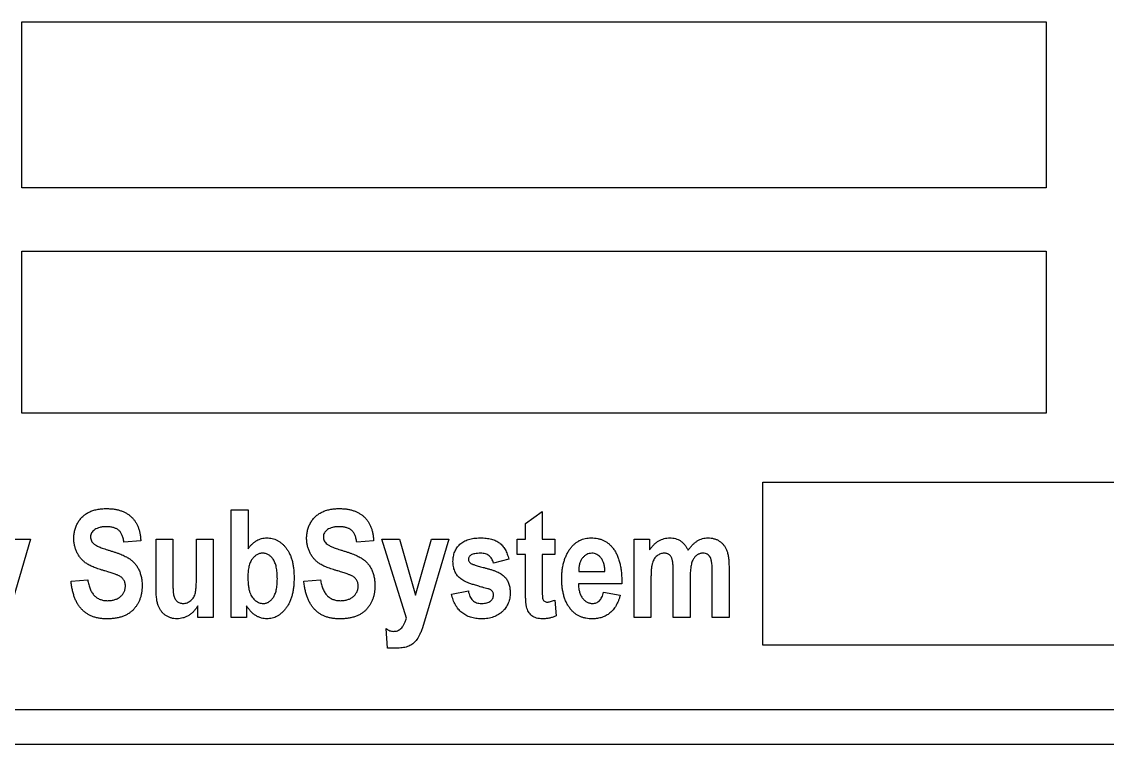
# Model space of a CAD drawing. Header units: millimetres. Extents: x 0 to 90, y 0 to 50.
# Drawn here: x 15.59 to 46.75, y 0 to 20.73 of the extents above; entities that cross this region are included whole.
import ezdxf

# ---------------------------------------------------------------- set-up
doc = ezdxf.new("R2010")
doc.units = ezdxf.units.MM

msp = doc.modelspace()

# ---------------------------------------------------------------- linework, layer by layer
at = {"color": 7, "linetype": 'Continuous', "lineweight": 25}
for p, q in [((15.587, 20.727), (45, 20.727)), ((15.587, 15.965), (15.587, 20.727)), ((45, 20.727), (45, 15.965)), ((45, 15.965), (15.587, 15.965)), ((15.587, 14.144), (45, 14.144)), ((15.587, 9.497), (15.587, 14.144)), ((45, 14.144), (45, 9.497)), ((45, 9.497), (15.587, 9.497)), ((36.868, 2.84), (36.868, 7.521)), ((36.868, 7.521), (86.13, 7.521)), ((21.604, 6.721), (22.085, 6.721)), ((21.604, 3.639), (21.604, 6.721)), ((22.085, 6.721), (22.085, 5.608)), ((30.05, 6.331), (30.53, 6.681)), ((30.53, 6.681), (30.53, 5.88)), ((30.05, 5.88), (30.05, 6.331)), ((15.841, 5.88), (15.204, 3.723)), ((15.342, 5.88), (15.841, 5.88)), ((19.003, 5.84), (18.522, 5.8)), ((19.443, 5.88), (19.923, 5.88)), ((19.443, 4.469), (19.443, 5.88)), ((19.923, 5.88), (19.923, 4.85)), ((20.604, 5.88), (21.084, 5.88)), ((20.604, 4.934), (20.604, 5.88)), ((21.084, 5.88), (21.084, 3.639)), ((25.687, 5.84), (25.207, 5.8)), ((26.634, 3.613), (25.927, 5.88)), ((25.927, 5.88), (26.428, 5.88)), ((26.428, 5.88), (26.887, 4.275)), ((26.887, 4.275), (27.35, 5.88)), ((27.848, 5.88), (27.212, 3.723)), ((27.35, 5.88), (27.848, 5.88)), ((29.809, 5.88), (30.05, 5.88)), ((29.809, 5.44), (29.809, 5.88)), ((30.53, 5.88), (30.89, 5.88)), ((30.89, 5.88), (30.89, 5.44)), ((33.172, 3.639), (33.172, 5.88)), ((33.172, 5.88), (33.612, 5.88)), ((33.612, 5.88), (33.612, 5.575)), ((29.569, 5.308), (29.129, 5.2)), ((30.05, 5.44), (29.809, 5.44)), ((30.05, 4.451), (30.05, 5.44)), ((30.53, 5.44), (30.53, 4.514)), ((30.89, 5.44), (30.53, 5.44)), ((35.893, 5.065), (35.893, 3.639)), ((17.001, 4.68), (17.482, 4.72)), ((23.686, 4.68), (24.166, 4.72)), ((31.579, 4.96), (32.331, 4.96)), ((33.652, 4.73), (33.652, 3.639)), ((34.292, 3.639), (34.292, 4.869)), ((34.773, 4.717), (34.773, 3.639)), ((35.413, 3.639), (35.413, 4.922)), ((27.928, 4.307), (28.409, 4.399)), ((32.811, 4.6), (31.571, 4.6)), ((32.814, 4.666), (32.811, 4.6)), ((30.888, 4.137), (30.93, 3.688)), ((32.291, 4.359), (32.771, 4.279)), ((20.644, 3.639), (20.644, 3.975)), ((22.044, 3.969), (22.044, 3.639)), ((21.084, 3.639), (20.644, 3.639)), ((22.044, 3.639), (21.604, 3.639)), ((27.212, 3.723), (27.083, 3.316)), ((33.652, 3.639), (33.172, 3.639)), ((34.773, 3.639), (34.292, 3.639)), ((35.893, 3.639), (35.413, 3.639)), ((26.087, 2.758), (26.047, 3.319)), ((84.271, 2.84), (36.868, 2.84)), ((26.375, 2.758), (26.087, 2.758)), ((5, 1), (85, 1))]:
    msp.add_line(p, q, dxfattribs=at)
at = {"color": 7, "linetype": 'Continuous'}
msp.add_line((5, 0), (85, 0), dxfattribs=at)
at = {"color": 7, "linetype": 'Continuous', "lineweight": 25}
for points, knots in [([(17.081, 5.91), (17.083, 5.95), (17.086, 6.03), (17.108, 6.146), (17.144, 6.256), (17.195, 6.359), (17.259, 6.453), (17.334, 6.535), (17.421, 6.605), (17.519, 6.662), (17.629, 6.707), (17.751, 6.738), (17.885, 6.758), (17.977, 6.76), (18.026, 6.761)], [0, 0, 0, 0, 0.084667, 0.166253, 0.24656, 0.326236, 0.40525, 0.482314, 0.558847, 0.63714, 0.719, 0.805955, 0.899283, 1, 1, 1, 1]), ([(18.026, 6.761), (18.062, 6.76), (18.134, 6.759), (18.239, 6.748), (18.337, 6.729), (18.429, 6.703), (18.515, 6.67), (18.594, 6.628), (18.668, 6.58), (18.734, 6.523), (18.794, 6.461), (18.847, 6.391), (18.892, 6.314), (18.929, 6.232), (18.959, 6.143), (18.982, 6.048), (18.997, 5.946), (19.001, 5.876), (19.003, 5.84)], [0, 0, 0, 0, 0.072568, 0.141783, 0.207245, 0.269735, 0.330417, 0.389031, 0.446748, 0.504049, 0.561172, 0.618533, 0.676345, 0.73572, 0.797097, 0.861465, 0.92895, 1, 1, 1, 1]), ([(23.766, 5.91), (23.767, 5.95), (23.77, 6.03), (23.793, 6.146), (23.829, 6.256), (23.88, 6.359), (23.943, 6.453), (24.019, 6.535), (24.106, 6.605), (24.204, 6.662), (24.314, 6.707), (24.435, 6.738), (24.569, 6.758), (24.662, 6.76), (24.71, 6.761)], [0, 0, 0, 0, 0.084667, 0.166253, 0.24656, 0.326236, 0.40525, 0.482314, 0.558847, 0.63714, 0.719, 0.805955, 0.899283, 1, 1, 1, 1]), ([(24.71, 6.761), (24.747, 6.76), (24.818, 6.759), (24.923, 6.748), (25.021, 6.729), (25.113, 6.703), (25.199, 6.67), (25.278, 6.628), (25.352, 6.58), (25.418, 6.523), (25.479, 6.461), (25.531, 6.391), (25.576, 6.314), (25.614, 6.232), (25.644, 6.143), (25.666, 6.048), (25.681, 5.946), (25.685, 5.876), (25.687, 5.84)], [0, 0, 0, 0, 0.072568, 0.141783, 0.207245, 0.269735, 0.330417, 0.389031, 0.446748, 0.504049, 0.561172, 0.618533, 0.676345, 0.73572, 0.797097, 0.861465, 0.92895, 1, 1, 1, 1]), ([(18.024, 6.241), (17.989, 6.24), (17.923, 6.238), (17.83, 6.223), (17.749, 6.197), (17.682, 6.16), (17.629, 6.116), (17.59, 6.065), (17.566, 6.008), (17.563, 5.968), (17.562, 5.948)], [0, 0, 0, 0, 0.171938, 0.325282, 0.462844, 0.587601, 0.70071, 0.802728, 0.900506, 1, 1, 1, 1]), ([(18.522, 5.8), (18.519, 5.82), (18.512, 5.858), (18.5, 5.913), (18.484, 5.963), (18.466, 6.008), (18.445, 6.049), (18.422, 6.085), (18.396, 6.116), (18.357, 6.153), (18.299, 6.189), (18.218, 6.219), (18.125, 6.237), (18.059, 6.239), (18.024, 6.241)], [0, 0, 0, 0, 0.079937, 0.154639, 0.224777, 0.289732, 0.351117, 0.407984, 0.462627, 0.51532, 0.620706, 0.734618, 0.860001, 1, 1, 1, 1]), ([(24.708, 6.241), (24.673, 6.24), (24.607, 6.238), (24.514, 6.223), (24.434, 6.197), (24.367, 6.16), (24.313, 6.116), (24.274, 6.065), (24.25, 6.008), (24.247, 5.968), (24.246, 5.948)], [0, 0, 0, 0, 0.171938, 0.325282, 0.462844, 0.587601, 0.70071, 0.802728, 0.900506, 1, 1, 1, 1]), ([(25.207, 5.8), (25.203, 5.82), (25.197, 5.858), (25.184, 5.913), (25.169, 5.963), (25.151, 6.008), (25.129, 6.049), (25.106, 6.085), (25.08, 6.116), (25.041, 6.153), (24.983, 6.189), (24.902, 6.219), (24.809, 6.237), (24.743, 6.239), (24.708, 6.241)], [0, 0, 0, 0, 0.079937, 0.154639, 0.224777, 0.289732, 0.351117, 0.407984, 0.462627, 0.51532, 0.620706, 0.734618, 0.860001, 1, 1, 1, 1]), ([(17.562, 5.948), (17.563, 5.928), (17.566, 5.889), (17.586, 5.834), (17.62, 5.783), (17.651, 5.756), (17.667, 5.742)], [0, 0, 0, 0, 0.246628, 0.484852, 0.732757, 1, 1, 1, 1]), ([(24.246, 5.948), (24.247, 5.928), (24.25, 5.889), (24.27, 5.834), (24.304, 5.783), (24.335, 5.756), (24.352, 5.742)], [0, 0, 0, 0, 0.246628, 0.484852, 0.732757, 1, 1, 1, 1]), ([(17.889, 4.999), (17.862, 5.007), (17.811, 5.023), (17.738, 5.048), (17.67, 5.072), (17.608, 5.099), (17.551, 5.125), (17.499, 5.152), (17.453, 5.18), (17.399, 5.217), (17.338, 5.27), (17.274, 5.341), (17.217, 5.421), (17.169, 5.509), (17.129, 5.604), (17.102, 5.703), (17.084, 5.805), (17.082, 5.875), (17.081, 5.91)], [0, 0, 0, 0, 0.062232, 0.120571, 0.175353, 0.226092, 0.27338, 0.317703, 0.357918, 0.395219, 0.466814, 0.538637, 0.612079, 0.688105, 0.765738, 0.842667, 0.920621, 1, 1, 1, 1]), ([(17.667, 5.742), (17.677, 5.734), (17.699, 5.718), (17.738, 5.697), (17.784, 5.674), (17.839, 5.651), (17.901, 5.626), (17.972, 5.602), (18.05, 5.577), (18.106, 5.56), (18.134, 5.551)], [0, 0, 0, 0, 0.072621, 0.160521, 0.262665, 0.379386, 0.511902, 0.658321, 0.821909, 1, 1, 1, 1]), ([(22.085, 5.608), (22.103, 5.633), (22.14, 5.681), (22.201, 5.745), (22.265, 5.799), (22.331, 5.843), (22.4, 5.878), (22.473, 5.903), (22.547, 5.917), (22.598, 5.919), (22.624, 5.92)], [0, 0, 0, 0, 0.144239, 0.280082, 0.40748, 0.530071, 0.64876, 0.765038, 0.882008, 1, 1, 1, 1]), ([(22.624, 5.92), (22.65, 5.92), (22.703, 5.918), (22.781, 5.904), (22.856, 5.881), (22.927, 5.849), (22.995, 5.807), (23.06, 5.757), (23.122, 5.698), (23.18, 5.629), (23.234, 5.553), (23.28, 5.466), (23.319, 5.371), (23.351, 5.268), (23.375, 5.156), (23.392, 5.036), (23.403, 4.907), (23.405, 4.818), (23.405, 4.772)], [0, 0, 0, 0, 0.051636, 0.102363, 0.152057, 0.202362, 0.253345, 0.305878, 0.360867, 0.418582, 0.478806, 0.541526, 0.607276, 0.676456, 0.750336, 0.828493, 0.91135, 1, 1, 1, 1]), ([(24.573, 4.999), (24.547, 5.007), (24.496, 5.023), (24.422, 5.048), (24.354, 5.072), (24.292, 5.099), (24.235, 5.125), (24.183, 5.152), (24.137, 5.18), (24.083, 5.217), (24.022, 5.27), (23.958, 5.341), (23.902, 5.421), (23.853, 5.509), (23.814, 5.604), (23.786, 5.703), (23.769, 5.805), (23.767, 5.875), (23.766, 5.91)], [0, 0, 0, 0, 0.062232, 0.120571, 0.175353, 0.226092, 0.27338, 0.317703, 0.357918, 0.395219, 0.466814, 0.538637, 0.612079, 0.688105, 0.765738, 0.842667, 0.920621, 1, 1, 1, 1]), ([(24.352, 5.742), (24.361, 5.734), (24.383, 5.718), (24.422, 5.697), (24.469, 5.674), (24.524, 5.651), (24.586, 5.626), (24.656, 5.602), (24.735, 5.577), (24.79, 5.56), (24.819, 5.551)], [0, 0, 0, 0, 0.072621, 0.160521, 0.262665, 0.379386, 0.511902, 0.658321, 0.821909, 1, 1, 1, 1]), ([(27.968, 5.244), (27.969, 5.269), (27.97, 5.318), (27.98, 5.39), (27.995, 5.457), (28.017, 5.521), (28.045, 5.581), (28.08, 5.637), (28.121, 5.689), (28.168, 5.737), (28.221, 5.78), (28.28, 5.818), (28.344, 5.85), (28.415, 5.876), (28.49, 5.896), (28.572, 5.91), (28.659, 5.918), (28.719, 5.92), (28.749, 5.92)], [0, 0, 0, 0, 0.064156, 0.125047, 0.184264, 0.241363, 0.297514, 0.353401, 0.409715, 0.467133, 0.525615, 0.584735, 0.64613, 0.709338, 0.776334, 0.846855, 0.920897, 1, 1, 1, 1]), ([(28.749, 5.92), (28.779, 5.92), (28.836, 5.919), (28.919, 5.913), (28.996, 5.901), (29.069, 5.886), (29.135, 5.865), (29.197, 5.841), (29.253, 5.81), (29.303, 5.776), (29.35, 5.737), (29.391, 5.692), (29.431, 5.641), (29.466, 5.585), (29.497, 5.524), (29.525, 5.457), (29.549, 5.384), (29.563, 5.334), (29.569, 5.308)], [0, 0, 0, 0, 0.078005, 0.151763, 0.220589, 0.28567, 0.347592, 0.405407, 0.461327, 0.514702, 0.567667, 0.622056, 0.678027, 0.736177, 0.797018, 0.861209, 0.928363, 1, 1, 1, 1]), ([(31.09, 4.747), (31.091, 4.792), (31.093, 4.881), (31.105, 5.01), (31.125, 5.132), (31.155, 5.247), (31.191, 5.356), (31.237, 5.457), (31.291, 5.552), (31.334, 5.61), (31.355, 5.638)], [0, 0, 0, 0, 0.14335, 0.279282, 0.409862, 0.535249, 0.655308, 0.772627, 0.886788, 1, 1, 1, 1]), ([(31.355, 5.638), (31.374, 5.661), (31.411, 5.705), (31.474, 5.762), (31.54, 5.812), (31.612, 5.851), (31.687, 5.883), (31.766, 5.904), (31.849, 5.918), (31.906, 5.92), (31.935, 5.92)], [0, 0, 0, 0, 0.131803, 0.258178, 0.381187, 0.502111, 0.622757, 0.744986, 0.869915, 1, 1, 1, 1]), ([(31.935, 5.92), (31.967, 5.92), (32.03, 5.918), (32.121, 5.904), (32.208, 5.882), (32.289, 5.851), (32.364, 5.81), (32.434, 5.76), (32.498, 5.702), (32.536, 5.657), (32.555, 5.634)], [0, 0, 0, 0, 0.1360853, 0.2655503, 0.3903726, 0.5116806, 0.6321538, 0.7524231, 0.8742726, 1, 1, 1, 1]), ([(32.555, 5.634), (32.576, 5.605), (32.619, 5.547), (32.671, 5.449), (32.715, 5.342), (32.752, 5.226), (32.78, 5.099), (32.799, 4.963), (32.812, 4.818), (32.813, 4.718), (32.814, 4.666)], [0, 0, 0, 0, 0.103895, 0.211958, 0.324884, 0.443908, 0.57076, 0.705209, 0.847943, 1, 1, 1, 1]), ([(33.612, 5.575), (33.632, 5.603), (33.671, 5.658), (33.737, 5.73), (33.805, 5.79), (33.877, 5.838), (33.952, 5.875), (34.029, 5.902), (34.11, 5.918), (34.165, 5.92), (34.192, 5.92)], [0, 0, 0, 0, 0.148231, 0.285692, 0.413877, 0.535344, 0.651911, 0.767138, 0.882761, 1, 1, 1, 1]), ([(34.192, 5.92), (34.221, 5.919), (34.278, 5.917), (34.36, 5.901), (34.435, 5.872), (34.505, 5.833), (34.568, 5.782), (34.626, 5.721), (34.676, 5.647), (34.704, 5.592), (34.718, 5.564)], [0, 0, 0, 0, 0.129045, 0.25096, 0.368826, 0.485808, 0.604451, 0.727671, 0.859507, 1, 1, 1, 1]), ([(34.718, 5.564), (34.738, 5.592), (34.778, 5.647), (34.843, 5.721), (34.911, 5.782), (34.981, 5.833), (35.053, 5.872), (35.128, 5.9), (35.206, 5.917), (35.259, 5.919), (35.285, 5.92)], [0, 0, 0, 0, 0.150326, 0.290565, 0.420613, 0.543189, 0.660232, 0.774208, 0.886834, 1, 1, 1, 1]), ([(35.285, 5.92), (35.316, 5.919), (35.375, 5.918), (35.461, 5.9), (35.541, 5.873), (35.614, 5.833), (35.678, 5.783), (35.736, 5.724), (35.784, 5.654), (35.817, 5.589), (35.839, 5.53), (35.854, 5.48), (35.866, 5.425), (35.876, 5.364), (35.884, 5.297), (35.89, 5.225), (35.893, 5.147), (35.893, 5.093), (35.893, 5.065)], [0, 0, 0, 0, 0.076934, 0.149364, 0.219082, 0.287579, 0.355388, 0.423732, 0.493575, 0.566934, 0.606614, 0.649596, 0.697247, 0.748603, 0.804908, 0.865166, 0.930516, 1, 1, 1, 1]), ([(18.134, 5.551), (18.165, 5.542), (18.225, 5.524), (18.311, 5.494), (18.39, 5.466), (18.463, 5.436), (18.529, 5.406), (18.588, 5.376), (18.642, 5.347), (18.703, 5.307), (18.771, 5.252), (18.843, 5.178), (18.903, 5.093), (18.955, 5.001), (18.994, 4.898), (19.023, 4.786), (19.04, 4.664), (19.042, 4.579), (19.043, 4.535)], [0, 0, 0, 0, 0.064735, 0.125232, 0.18165, 0.233928, 0.282151, 0.326608, 0.367382, 0.404223, 0.473435, 0.541966, 0.610478, 0.680583, 0.753185, 0.829975, 0.911788, 1, 1, 1, 1]), ([(22.501, 5.48), (22.487, 5.48), (22.458, 5.479), (22.416, 5.47), (22.376, 5.457), (22.338, 5.439), (22.301, 5.415), (22.266, 5.386), (22.233, 5.352), (22.201, 5.313), (22.172, 5.268), (22.147, 5.218), (22.127, 5.162), (22.109, 5.101), (22.096, 5.033), (22.086, 4.961), (22.081, 4.883), (22.08, 4.829), (22.08, 4.802)], [0, 0, 0, 0, 0.048548, 0.095798, 0.143111, 0.190554, 0.238877, 0.289782, 0.342929, 0.399864, 0.459287, 0.522113, 0.588787, 0.660378, 0.73697, 0.818526, 0.906555, 1, 1, 1, 1]), ([(22.925, 4.748), (22.925, 4.779), (22.924, 4.839), (22.918, 4.926), (22.909, 5.006), (22.896, 5.08), (22.879, 5.147), (22.859, 5.207), (22.835, 5.261), (22.806, 5.307), (22.776, 5.348), (22.742, 5.383), (22.707, 5.413), (22.67, 5.438), (22.631, 5.457), (22.589, 5.47), (22.546, 5.479), (22.516, 5.48), (22.501, 5.48)], [0, 0, 0, 0, 0.099279, 0.190792, 0.276073, 0.355384, 0.427767, 0.494942, 0.556827, 0.614138, 0.668003, 0.719025, 0.767404, 0.814205, 0.859783, 0.905819, 0.952282, 1, 1, 1, 1]), ([(24.819, 5.551), (24.85, 5.542), (24.91, 5.524), (24.995, 5.494), (25.075, 5.466), (25.147, 5.436), (25.213, 5.406), (25.273, 5.376), (25.326, 5.347), (25.388, 5.307), (25.455, 5.252), (25.528, 5.178), (25.588, 5.093), (25.639, 5.001), (25.678, 4.898), (25.707, 4.786), (25.724, 4.664), (25.726, 4.579), (25.727, 4.535)], [0, 0, 0, 0, 0.064735, 0.125232, 0.18165, 0.233928, 0.282151, 0.326608, 0.367382, 0.404223, 0.473435, 0.541966, 0.610478, 0.680583, 0.753185, 0.829975, 0.911788, 1, 1, 1, 1]), ([(28.761, 5.48), (28.731, 5.48), (28.677, 5.479), (28.602, 5.469), (28.539, 5.456), (28.491, 5.434), (28.454, 5.406), (28.428, 5.376), (28.411, 5.341), (28.409, 5.316), (28.409, 5.304)], [0, 0, 0, 0, 0.20229, 0.375682, 0.518952, 0.638919, 0.739284, 0.829794, 0.913212, 1, 1, 1, 1]), ([(28.409, 5.304), (28.41, 5.292), (28.411, 5.27), (28.428, 5.238), (28.452, 5.209), (28.473, 5.195), (28.485, 5.187)], [0, 0, 0, 0, 0.234777, 0.463689, 0.716997, 1, 1, 1, 1]), ([(29.129, 5.2), (29.123, 5.222), (29.112, 5.265), (29.084, 5.322), (29.048, 5.371), (29.006, 5.412), (28.955, 5.443), (28.896, 5.465), (28.831, 5.478), (28.785, 5.479), (28.761, 5.48)], [0, 0, 0, 0, 0.135407, 0.260097, 0.377546, 0.490995, 0.606722, 0.726994, 0.857876, 1, 1, 1, 1]), ([(31.688, 5.344), (31.679, 5.332), (31.661, 5.308), (31.638, 5.269), (31.62, 5.225), (31.604, 5.179), (31.592, 5.129), (31.584, 5.075), (31.579, 5.019), (31.579, 4.98), (31.579, 4.96)], [0, 0, 0, 0, 0.109018, 0.220388, 0.33587, 0.455756, 0.58196, 0.71394, 0.852622, 1, 1, 1, 1]), ([(31.956, 5.48), (31.93, 5.478), (31.88, 5.475), (31.807, 5.449), (31.741, 5.405), (31.706, 5.365), (31.688, 5.344)], [0, 0, 0, 0, 0.246886, 0.485988, 0.734124, 1, 1, 1, 1]), ([(32.331, 4.96), (32.33, 4.981), (32.329, 5.021), (32.323, 5.08), (32.312, 5.135), (32.3, 5.186), (32.284, 5.233), (32.265, 5.276), (32.242, 5.315), (32.208, 5.36), (32.162, 5.407), (32.098, 5.45), (32.029, 5.476), (31.98, 5.479), (31.956, 5.48)], [0, 0, 0, 0, 0.087678, 0.170456, 0.24878, 0.32184, 0.390524, 0.456764, 0.519546, 0.579618, 0.692312, 0.797234, 0.897785, 1, 1, 1, 1]), ([(34.032, 5.48), (34.013, 5.479), (33.977, 5.478), (33.924, 5.463), (33.874, 5.44), (33.826, 5.409), (33.783, 5.369), (33.746, 5.319), (33.715, 5.262), (33.695, 5.207), (33.683, 5.158), (33.674, 5.115), (33.668, 5.065), (33.662, 5.009), (33.657, 4.948), (33.654, 4.88), (33.652, 4.807), (33.652, 4.756), (33.652, 4.73)], [0, 0, 0, 0, 0.057773, 0.114608, 0.172676, 0.232892, 0.295186, 0.359921, 0.428332, 0.501623, 0.54256, 0.589811, 0.642607, 0.701159, 0.766902, 0.838465, 0.915934, 1, 1, 1, 1]), ([(34.251, 5.341), (34.246, 5.352), (34.237, 5.373), (34.218, 5.402), (34.196, 5.426), (34.169, 5.446), (34.14, 5.462), (34.107, 5.472), (34.07, 5.48), (34.045, 5.48), (34.032, 5.48)], [0, 0, 0, 0, 0.1294457, 0.2526559, 0.3685616, 0.4838797, 0.6033144, 0.7260538, 0.8584978, 1, 1, 1, 1]), ([(34.292, 4.869), (34.292, 4.898), (34.292, 4.954), (34.29, 5.033), (34.287, 5.104), (34.283, 5.167), (34.277, 5.222), (34.27, 5.269), (34.262, 5.308), (34.254, 5.33), (34.251, 5.341)], [0, 0, 0, 0, 0.184314, 0.351556, 0.500466, 0.633751, 0.750349, 0.850142, 0.932537, 1, 1, 1, 1]), ([(35.147, 5.48), (35.133, 5.48), (35.106, 5.479), (35.067, 5.471), (35.029, 5.459), (34.994, 5.442), (34.961, 5.42), (34.93, 5.393), (34.901, 5.36), (34.873, 5.324), (34.849, 5.279), (34.828, 5.226), (34.811, 5.164), (34.797, 5.092), (34.786, 5.012), (34.778, 4.922), (34.774, 4.822), (34.773, 4.753), (34.773, 4.717)], [0, 0, 0, 0, 0.043543, 0.085129, 0.125948, 0.166888, 0.208714, 0.251645, 0.296873, 0.34442, 0.396293, 0.45658, 0.524332, 0.600917, 0.686691, 0.781249, 0.886057, 1, 1, 1, 1]), ([(35.413, 4.922), (35.413, 4.949), (35.412, 5), (35.41, 5.074), (35.405, 5.14), (35.399, 5.2), (35.39, 5.252), (35.38, 5.298), (35.368, 5.336), (35.349, 5.377), (35.319, 5.419), (35.271, 5.456), (35.212, 5.477), (35.169, 5.479), (35.147, 5.48)], [0, 0, 0, 0, 0.1152839, 0.2198922, 0.3148795, 0.4002373, 0.4763322, 0.542438, 0.5998005, 0.6489791, 0.7353042, 0.8182279, 0.9038845, 1, 1, 1, 1]), ([(18.562, 4.542), (18.562, 4.559), (18.561, 4.592), (18.551, 4.639), (18.535, 4.683), (18.512, 4.722), (18.483, 4.758), (18.447, 4.791), (18.404, 4.819), (18.363, 4.841), (18.324, 4.858), (18.285, 4.872), (18.239, 4.889), (18.184, 4.907), (18.122, 4.928), (18.052, 4.95), (17.973, 4.974), (17.918, 4.99), (17.889, 4.999)], [0, 0, 0, 0, 0.057552, 0.111793, 0.164085, 0.214928, 0.266872, 0.320587, 0.378808, 0.441299, 0.478455, 0.524687, 0.58055, 0.645585, 0.720264, 0.803693, 0.897024, 1, 1, 1, 1]), ([(25.247, 4.542), (25.246, 4.559), (25.245, 4.592), (25.235, 4.639), (25.219, 4.683), (25.196, 4.722), (25.167, 4.758), (25.131, 4.791), (25.088, 4.819), (25.047, 4.841), (25.008, 4.858), (24.969, 4.872), (24.923, 4.889), (24.869, 4.907), (24.806, 4.928), (24.736, 4.95), (24.657, 4.974), (24.602, 4.99), (24.573, 4.999)], [0, 0, 0, 0, 0.057552, 0.111793, 0.164085, 0.214928, 0.266872, 0.320587, 0.378808, 0.441299, 0.478455, 0.524687, 0.58055, 0.645585, 0.720264, 0.803693, 0.897024, 1, 1, 1, 1]), ([(28.17, 4.761), (28.154, 4.776), (28.122, 4.806), (28.08, 4.856), (28.046, 4.911), (28.018, 4.97), (27.995, 5.033), (27.98, 5.1), (27.97, 5.171), (27.969, 5.22), (27.968, 5.244)], [0, 0, 0, 0, 0.121865, 0.241821, 0.36087, 0.480368, 0.603299, 0.730392, 0.862239, 1, 1, 1, 1]), ([(28.485, 5.187), (28.493, 5.183), (28.511, 5.173), (28.544, 5.159), (28.585, 5.144), (28.635, 5.128), (28.695, 5.11), (28.763, 5.091), (28.84, 5.071), (28.895, 5.057), (28.923, 5.05)], [0, 0, 0, 0, 0.058324, 0.135551, 0.230936, 0.345187, 0.480095, 0.634011, 0.806632, 1, 1, 1, 1]), ([(28.923, 5.05), (28.956, 5.041), (29.018, 5.025), (29.108, 4.998), (29.188, 4.968), (29.262, 4.936), (29.326, 4.901), (29.383, 4.866), (29.431, 4.828), (29.458, 4.8), (29.471, 4.786)], [0, 0, 0, 0, 0.163994, 0.314899, 0.454618, 0.583247, 0.701775, 0.809915, 0.908839, 1, 1, 1, 1]), ([(18.029, 3.599), (17.992, 3.6), (17.919, 3.601), (17.812, 3.614), (17.713, 3.635), (17.619, 3.664), (17.532, 3.703), (17.451, 3.749), (17.377, 3.805), (17.309, 3.869), (17.248, 3.941), (17.192, 4.021), (17.144, 4.111), (17.102, 4.208), (17.068, 4.314), (17.038, 4.428), (17.016, 4.551), (17.006, 4.636), (17.001, 4.68)], [0, 0, 0, 0, 0.06732, 0.13092, 0.191685, 0.250073, 0.306461, 0.362039, 0.417051, 0.47204, 0.528506, 0.586557, 0.646925, 0.710032, 0.776568, 0.846816, 0.92129, 1, 1, 1, 1]), ([(17.482, 4.72), (17.485, 4.695), (17.493, 4.648), (17.509, 4.58), (17.527, 4.516), (17.549, 4.458), (17.573, 4.403), (17.601, 4.354), (17.632, 4.309), (17.666, 4.269), (17.704, 4.234), (17.744, 4.203), (17.787, 4.177), (17.834, 4.156), (17.883, 4.14), (17.936, 4.128), (17.992, 4.121), (18.03, 4.12), (18.05, 4.119)], [0, 0, 0, 0, 0.080205, 0.156403, 0.228002, 0.296347, 0.360689, 0.422637, 0.481417, 0.538915, 0.594342, 0.649263, 0.703951, 0.75944, 0.816109, 0.87479, 0.935893, 1, 1, 1, 1]), ([(19.923, 4.85), (19.923, 4.815), (19.924, 4.748), (19.924, 4.653), (19.926, 4.568), (19.929, 4.493), (19.931, 4.428), (19.935, 4.373), (19.939, 4.328), (19.945, 4.282), (19.957, 4.234), (19.978, 4.184), (20.005, 4.14), (20.039, 4.103), (20.079, 4.075), (20.122, 4.054), (20.169, 4.042), (20.202, 4.04), (20.219, 4.039)], [0, 0, 0, 0, 0.108597, 0.206852, 0.294783, 0.372394, 0.43967, 0.496685, 0.543445, 0.580011, 0.640056, 0.695398, 0.747952, 0.799177, 0.849221, 0.898079, 0.94809, 1, 1, 1, 1]), ([(20.219, 4.039), (20.239, 4.04), (20.278, 4.043), (20.335, 4.059), (20.39, 4.087), (20.441, 4.123), (20.487, 4.168), (20.525, 4.221), (20.553, 4.28), (20.571, 4.335), (20.58, 4.386), (20.586, 4.435), (20.592, 4.493), (20.596, 4.562), (20.6, 4.641), (20.602, 4.73), (20.603, 4.829), (20.603, 4.898), (20.604, 4.934)], [0, 0, 0, 0, 0.0540005, 0.1074166, 0.1624013, 0.2201704, 0.2796134, 0.3381808, 0.3975137, 0.4586465, 0.4947597, 0.5397298, 0.5937303, 0.656762, 0.7288979, 0.810134, 0.9004949, 1, 1, 1, 1]), ([(22.08, 4.802), (22.08, 4.778), (22.079, 4.732), (22.083, 4.665), (22.087, 4.602), (22.093, 4.544), (22.102, 4.49), (22.11, 4.441), (22.123, 4.396), (22.14, 4.342), (22.166, 4.282), (22.203, 4.218), (22.248, 4.164), (22.297, 4.118), (22.351, 4.084), (22.406, 4.058), (22.463, 4.042), (22.502, 4.04), (22.521, 4.039)], [0, 0, 0, 0, 0.072573, 0.140761, 0.204574, 0.263485, 0.319482, 0.37067, 0.418072, 0.461556, 0.542221, 0.617004, 0.687593, 0.755635, 0.820964, 0.88192, 0.941214, 1, 1, 1, 1]), ([(22.521, 4.039), (22.535, 4.04), (22.562, 4.04), (22.602, 4.049), (22.64, 4.062), (22.677, 4.081), (22.712, 4.105), (22.745, 4.135), (22.778, 4.17), (22.807, 4.21), (22.836, 4.255), (22.859, 4.308), (22.88, 4.366), (22.897, 4.43), (22.909, 4.501), (22.919, 4.578), (22.924, 4.661), (22.925, 4.718), (22.925, 4.748)], [0, 0, 0, 0, 0.045667, 0.090095, 0.133999, 0.179713, 0.225884, 0.275327, 0.327131, 0.382384, 0.441611, 0.504658, 0.572813, 0.645686, 0.724943, 0.809838, 0.901905, 1, 1, 1, 1]), ([(23.405, 4.772), (23.405, 4.726), (23.403, 4.638), (23.393, 4.508), (23.375, 4.387), (23.349, 4.274), (23.316, 4.169), (23.276, 4.072), (23.229, 3.983), (23.174, 3.903), (23.115, 3.832), (23.053, 3.77), (22.988, 3.717), (22.921, 3.674), (22.851, 3.64), (22.778, 3.616), (22.702, 3.602), (22.651, 3.6), (22.625, 3.599)], [0, 0, 0, 0, 0.087544, 0.170141, 0.248524, 0.322293, 0.392306, 0.458946, 0.523305, 0.585149, 0.644447, 0.700394, 0.753252, 0.803913, 0.853598, 0.901995, 0.950746, 1, 1, 1, 1]), ([(24.714, 3.599), (24.676, 3.6), (24.603, 3.601), (24.497, 3.614), (24.397, 3.635), (24.303, 3.664), (24.216, 3.703), (24.135, 3.749), (24.061, 3.805), (23.993, 3.869), (23.932, 3.941), (23.877, 4.021), (23.829, 4.111), (23.786, 4.208), (23.752, 4.314), (23.722, 4.428), (23.7, 4.551), (23.69, 4.636), (23.686, 4.68)], [0, 0, 0, 0, 0.06732, 0.13092, 0.191685, 0.250073, 0.306461, 0.362039, 0.417051, 0.47204, 0.528506, 0.586557, 0.646925, 0.710032, 0.776568, 0.846816, 0.92129, 1, 1, 1, 1]), ([(24.166, 4.72), (24.17, 4.695), (24.177, 4.648), (24.193, 4.58), (24.211, 4.516), (24.233, 4.458), (24.257, 4.403), (24.285, 4.354), (24.316, 4.309), (24.351, 4.269), (24.388, 4.234), (24.428, 4.203), (24.472, 4.177), (24.518, 4.156), (24.568, 4.14), (24.62, 4.128), (24.676, 4.121), (24.715, 4.12), (24.734, 4.119)], [0, 0, 0, 0, 0.0802053, 0.1564032, 0.2280023, 0.2963469, 0.3606887, 0.4226373, 0.4814172, 0.5389154, 0.5943415, 0.6492628, 0.7039511, 0.75944, 0.8161086, 0.8747897, 0.9358931, 1, 1, 1, 1]), ([(28.968, 4.463), (28.918, 4.476), (28.821, 4.5), (28.684, 4.539), (28.562, 4.577), (28.455, 4.614), (28.362, 4.651), (28.284, 4.687), (28.22, 4.722), (28.185, 4.749), (28.17, 4.761)], [0, 0, 0, 0, 0.182913, 0.348922, 0.497944, 0.63012, 0.746327, 0.846173, 0.930126, 1, 1, 1, 1]), ([(29.471, 4.786), (29.482, 4.772), (29.504, 4.744), (29.532, 4.698), (29.556, 4.648), (29.576, 4.596), (29.591, 4.539), (29.601, 4.479), (29.609, 4.416), (29.609, 4.373), (29.609, 4.351)], [0, 0, 0, 0, 0.114719, 0.229641, 0.34712, 0.467582, 0.592406, 0.721739, 0.857891, 1, 1, 1, 1]), ([(31.35, 3.868), (31.33, 3.896), (31.288, 3.95), (31.234, 4.041), (31.19, 4.14), (31.153, 4.246), (31.125, 4.361), (31.105, 4.483), (31.093, 4.612), (31.091, 4.701), (31.09, 4.747)], [0, 0, 0, 0, 0.109602, 0.221484, 0.336773, 0.456542, 0.581983, 0.714311, 0.853395, 1, 1, 1, 1]), ([(19.043, 4.535), (19.042, 4.503), (19.041, 4.439), (19.028, 4.346), (19.01, 4.256), (18.983, 4.17), (18.948, 4.088), (18.905, 4.01), (18.855, 3.937), (18.798, 3.867), (18.732, 3.803), (18.657, 3.748), (18.574, 3.701), (18.481, 3.664), (18.38, 3.635), (18.271, 3.614), (18.153, 3.601), (18.072, 3.6), (18.029, 3.599)], [0, 0, 0, 0, 0.061988, 0.122014, 0.180404, 0.237404, 0.294337, 0.35031, 0.407281, 0.464895, 0.523116, 0.582261, 0.642735, 0.706185, 0.772826, 0.843675, 0.919228, 1, 1, 1, 1]), ([(18.05, 4.119), (18.069, 4.12), (18.107, 4.12), (18.162, 4.126), (18.214, 4.135), (18.263, 4.149), (18.308, 4.166), (18.351, 4.186), (18.39, 4.212), (18.426, 4.24), (18.457, 4.271), (18.486, 4.304), (18.509, 4.34), (18.529, 4.377), (18.544, 4.415), (18.554, 4.456), (18.562, 4.498), (18.562, 4.527), (18.562, 4.542)], [0, 0, 0, 0, 0.078116, 0.152378, 0.222361, 0.290398, 0.354953, 0.418407, 0.48035, 0.541317, 0.601276, 0.659645, 0.715993, 0.771945, 0.827759, 0.883351, 0.94118, 1, 1, 1, 1]), ([(20.043, 3.599), (20.014, 3.6), (19.957, 3.602), (19.874, 3.621), (19.795, 3.65), (19.722, 3.691), (19.656, 3.745), (19.597, 3.807), (19.549, 3.881), (19.516, 3.949), (19.495, 4.01), (19.481, 4.061), (19.469, 4.117), (19.46, 4.178), (19.452, 4.243), (19.447, 4.314), (19.444, 4.39), (19.443, 4.442), (19.443, 4.469)], [0, 0, 0, 0, 0.072641, 0.143122, 0.212278, 0.282333, 0.352458, 0.422939, 0.495548, 0.571356, 0.61226, 0.656172, 0.704142, 0.75533, 0.810444, 0.869561, 0.932717, 1, 1, 1, 1]), ([(25.727, 4.535), (25.726, 4.503), (25.725, 4.439), (25.712, 4.346), (25.694, 4.256), (25.667, 4.17), (25.632, 4.088), (25.59, 4.01), (25.54, 3.937), (25.482, 3.867), (25.416, 3.803), (25.341, 3.748), (25.258, 3.701), (25.165, 3.664), (25.065, 3.635), (24.955, 3.614), (24.837, 3.601), (24.756, 3.6), (24.714, 3.599)], [0, 0, 0, 0, 0.0619878, 0.1220136, 0.1804036, 0.2374041, 0.2943372, 0.35031, 0.407281, 0.4648946, 0.5231161, 0.5822615, 0.6427353, 0.7061846, 0.7728257, 0.843675, 0.9192279, 1, 1, 1, 1]), ([(24.734, 4.119), (24.754, 4.12), (24.792, 4.12), (24.847, 4.126), (24.899, 4.135), (24.947, 4.149), (24.993, 4.166), (25.035, 4.186), (25.074, 4.212), (25.11, 4.24), (25.142, 4.271), (25.17, 4.304), (25.193, 4.34), (25.213, 4.377), (25.228, 4.415), (25.238, 4.456), (25.246, 4.498), (25.246, 4.527), (25.247, 4.542)], [0, 0, 0, 0, 0.078116, 0.152378, 0.222361, 0.290398, 0.354953, 0.418407, 0.48035, 0.541317, 0.601276, 0.659645, 0.715993, 0.771945, 0.827759, 0.883351, 0.94118, 1, 1, 1, 1]), ([(28.409, 4.399), (28.414, 4.371), (28.425, 4.317), (28.453, 4.243), (28.488, 4.18), (28.533, 4.128), (28.585, 4.087), (28.647, 4.059), (28.716, 4.042), (28.765, 4.04), (28.79, 4.039)], [0, 0, 0, 0, 0.149278, 0.283992, 0.407106, 0.522481, 0.633924, 0.748187, 0.868162, 1, 1, 1, 1]), ([(29.088, 4.402), (29.08, 4.409), (29.064, 4.423), (29.036, 4.44), (29.004, 4.454), (28.981, 4.46), (28.968, 4.463)], [0, 0, 0, 0, 0.228635, 0.466219, 0.72184, 1, 1, 1, 1]), ([(29.129, 4.284), (29.129, 4.296), (29.128, 4.319), (29.12, 4.351), (29.107, 4.379), (29.094, 4.394), (29.088, 4.402)], [0, 0, 0, 0, 0.279653, 0.53131, 0.769922, 1, 1, 1, 1]), ([(30.08, 3.947), (30.077, 3.959), (30.072, 3.985), (30.066, 4.028), (30.061, 4.079), (30.057, 4.138), (30.054, 4.205), (30.051, 4.28), (30.05, 4.363), (30.05, 4.421), (30.05, 4.451)], [0, 0, 0, 0, 0.070575, 0.156794, 0.257449, 0.375248, 0.507713, 0.656192, 0.819447, 1, 1, 1, 1]), ([(30.53, 4.514), (30.53, 4.49), (30.53, 4.445), (30.531, 4.382), (30.532, 4.326), (30.534, 4.279), (30.536, 4.239), (30.539, 4.208), (30.541, 4.184), (30.545, 4.171), (30.546, 4.166)], [0, 0, 0, 0, 0.204135, 0.385026, 0.544435, 0.680631, 0.79357, 0.885331, 0.953962, 1, 1, 1, 1]), ([(31.571, 4.6), (31.571, 4.578), (31.573, 4.536), (31.579, 4.474), (31.589, 4.417), (31.602, 4.363), (31.619, 4.313), (31.64, 4.267), (31.664, 4.224), (31.691, 4.186), (31.721, 4.151), (31.753, 4.122), (31.785, 4.096), (31.821, 4.076), (31.857, 4.059), (31.894, 4.048), (31.934, 4.041), (31.96, 4.04), (31.974, 4.039)], [0, 0, 0, 0, 0.084745, 0.164923, 0.240927, 0.312189, 0.380911, 0.446858, 0.50955, 0.571429, 0.630845, 0.686698, 0.741236, 0.793027, 0.84476, 0.895745, 0.946996, 1, 1, 1, 1]), ([(28.789, 3.599), (28.761, 3.6), (28.705, 3.601), (28.624, 3.609), (28.546, 3.624), (28.473, 3.643), (28.403, 3.668), (28.338, 3.7), (28.276, 3.736), (28.219, 3.779), (28.165, 3.827), (28.117, 3.88), (28.073, 3.938), (28.034, 4.002), (28.001, 4.071), (27.971, 4.145), (27.947, 4.224), (27.935, 4.279), (27.928, 4.307)], [0, 0, 0, 0, 0.069506, 0.136231, 0.200641, 0.262458, 0.322892, 0.381827, 0.439987, 0.498416, 0.55627, 0.614845, 0.674294, 0.734821, 0.797405, 0.862275, 0.929638, 1, 1, 1, 1]), ([(29.609, 4.351), (29.609, 4.324), (29.608, 4.271), (29.597, 4.195), (29.58, 4.121), (29.556, 4.052), (29.525, 3.986), (29.488, 3.923), (29.443, 3.865), (29.392, 3.81), (29.335, 3.76), (29.272, 3.717), (29.205, 3.68), (29.132, 3.651), (29.053, 3.627), (28.97, 3.611), (28.881, 3.6), (28.821, 3.599), (28.789, 3.599)], [0, 0, 0, 0, 0.063924, 0.125392, 0.185312, 0.243388, 0.30121, 0.359405, 0.417793, 0.477817, 0.537953, 0.598581, 0.659556, 0.722013, 0.787067, 0.85479, 0.925604, 1, 1, 1, 1]), ([(28.79, 4.039), (28.817, 4.04), (28.867, 4.041), (28.937, 4.054), (28.996, 4.075), (29.045, 4.105), (29.082, 4.142), (29.11, 4.185), (29.127, 4.233), (29.128, 4.267), (29.129, 4.284)], [0, 0, 0, 0, 0.170165, 0.318576, 0.450018, 0.569339, 0.680098, 0.783943, 0.889313, 1, 1, 1, 1]), ([(30.546, 4.166), (30.552, 4.152), (30.563, 4.127), (30.594, 4.099), (30.633, 4.082), (30.662, 4.08), (30.677, 4.079)], [0, 0, 0, 0, 0.253728, 0.488681, 0.729256, 1, 1, 1, 1]), ([(30.677, 4.079), (30.691, 4.08), (30.721, 4.082), (30.77, 4.094), (30.826, 4.112), (30.866, 4.128), (30.888, 4.137)], [0, 0, 0, 0, 0.185924, 0.413304, 0.682626, 1, 1, 1, 1]), ([(31.974, 4.039), (31.993, 4.04), (32.03, 4.042), (32.083, 4.057), (32.131, 4.083), (32.174, 4.119), (32.211, 4.165), (32.244, 4.22), (32.271, 4.286), (32.284, 4.334), (32.291, 4.359)], [0, 0, 0, 0, 0.116524, 0.226733, 0.335156, 0.447522, 0.566259, 0.696642, 0.840192, 1, 1, 1, 1]), ([(32.771, 4.279), (32.763, 4.251), (32.747, 4.196), (32.718, 4.118), (32.685, 4.046), (32.65, 3.978), (32.61, 3.917), (32.567, 3.861), (32.522, 3.81), (32.472, 3.766), (32.42, 3.726), (32.365, 3.692), (32.307, 3.663), (32.246, 3.64), (32.182, 3.622), (32.116, 3.609), (32.047, 3.6), (32, 3.599), (31.976, 3.599)], [0, 0, 0, 0, 0.077045, 0.150467, 0.220359, 0.287014, 0.351067, 0.412648, 0.472598, 0.530996, 0.588287, 0.645052, 0.702096, 0.758661, 0.816964, 0.875836, 0.936735, 1, 1, 1, 1]), ([(20.644, 3.975), (20.626, 3.947), (20.593, 3.891), (20.53, 3.817), (20.46, 3.752), (20.383, 3.697), (20.302, 3.653), (20.217, 3.623), (20.131, 3.602), (20.073, 3.6), (20.043, 3.599)], [0, 0, 0, 0, 0.134148, 0.263379, 0.390958, 0.519065, 0.644203, 0.764411, 0.881748, 1, 1, 1, 1]), ([(22.625, 3.599), (22.599, 3.6), (22.545, 3.602), (22.465, 3.621), (22.385, 3.65), (22.307, 3.69), (22.232, 3.741), (22.163, 3.806), (22.099, 3.882), (22.063, 3.939), (22.044, 3.969)], [0, 0, 0, 0, 0.111351, 0.22336, 0.340576, 0.462442, 0.589059, 0.719239, 0.855349, 1, 1, 1, 1]), ([(30.539, 3.599), (30.508, 3.6), (30.451, 3.602), (30.369, 3.619), (30.295, 3.646), (30.232, 3.686), (30.179, 3.737), (30.136, 3.798), (30.101, 3.869), (30.087, 3.92), (30.08, 3.947)], [0, 0, 0, 0, 0.144117, 0.274857, 0.397002, 0.513409, 0.628481, 0.745759, 0.86821, 1, 1, 1, 1]), ([(31.976, 3.599), (31.943, 3.6), (31.879, 3.601), (31.786, 3.614), (31.699, 3.635), (31.617, 3.665), (31.541, 3.702), (31.471, 3.749), (31.407, 3.804), (31.369, 3.847), (31.35, 3.868)], [0, 0, 0, 0, 0.139395, 0.271862, 0.398788, 0.521401, 0.640402, 0.758731, 0.878221, 1, 1, 1, 1]), ([(26.249, 3.239), (26.271, 3.24), (26.313, 3.241), (26.374, 3.256), (26.428, 3.283), (26.477, 3.319), (26.521, 3.37), (26.562, 3.436), (26.601, 3.518), (26.622, 3.58), (26.634, 3.613)], [0, 0, 0, 0, 0.113234, 0.218597, 0.320074, 0.420723, 0.532704, 0.665153, 0.820026, 1, 1, 1, 1]), ([(30.93, 3.688), (30.901, 3.674), (30.841, 3.646), (30.745, 3.62), (30.644, 3.602), (30.574, 3.6), (30.539, 3.599)], [0, 0, 0, 0, 0.2406807, 0.4850338, 0.7371201, 1, 1, 1, 1]), ([(26.047, 3.319), (26.065, 3.307), (26.099, 3.284), (26.151, 3.258), (26.201, 3.242), (26.234, 3.24), (26.249, 3.239)], [0, 0, 0, 0, 0.295921, 0.557312, 0.788838, 1, 1, 1, 1]), ([(27.083, 3.316), (27.069, 3.28), (27.043, 3.212), (27, 3.121), (26.958, 3.043), (26.915, 2.98), (26.868, 2.928), (26.817, 2.884), (26.76, 2.846), (26.696, 2.813), (26.626, 2.788), (26.549, 2.771), (26.465, 2.76), (26.405, 2.759), (26.375, 2.758)], [0, 0, 0, 0, 0.117347, 0.220898, 0.309962, 0.386024, 0.454656, 0.522923, 0.592782, 0.664363, 0.7396, 0.819419, 0.906184, 1, 1, 1, 1])]:
    msp.add_open_spline(points, degree=3, knots=knots, dxfattribs=at)

doc.saveas('drawing.dxf')
